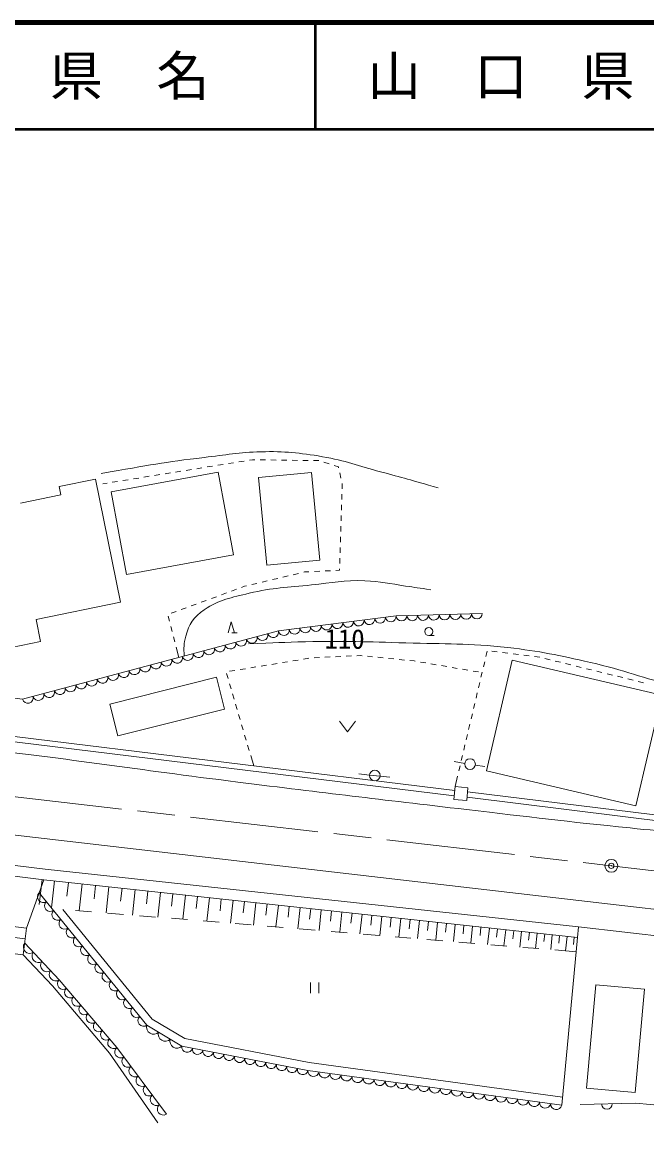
# Model space of a CAD drawing. Units: millimetres, scale not verified. Extents: x 40000 to 680000, y 20000 to 380000.
# Drawn here: x 305588 to 364000, y 275129 to 380000 of the extents above; entities that cross this region are included whole.
import ezdxf
from ezdxf.enums import TextEntityAlignment as Align

# ---------------------------------------------------------------- set-up
doc = ezdxf.new("R2010")
doc.units = ezdxf.units.MM
doc.header["$LTSCALE"] = 1000
doc.header["$PDMODE"] = 32
doc.header["$PDSIZE"] = 500
doc.linetypes.add('CHAIN', pattern=[18.5, 12, -1.5, 3.5, -1.5])
for name, color, linetype, lineweight in [('M-BGD', 7, 'Continuous', 13), ('M-BMK', 2, 'CHAIN', 13), ('M-BMK-SRVR', 3, 'Continuous', 13), ('M-TTL', 2, 'Continuous', 140), ('M-TTL-LINE', 7, 'Continuous', 50), ('M-TTL-TXT', 7, 'Continuous', 13)]:
    doc.layers.add(name, color=color, linetype=linetype, lineweight=lineweight)
doc.styles.add('ＭＳ ゴシック', font='')
doc.styles.get('ＭＳ ゴシック').set_extended_font_data('MS Gothic')

msp = doc.modelspace()

# ---------------------------------------------------------------- linework, layer by layer
at = {"layer": 'M-BGD'}
for p, q in [((325355, 338811), (324862, 338732)), ((326343, 338970), (325849, 338890)), ((327117, 339094), (326836, 339049)), ((327333, 339091), (327117, 339094)), ((328333, 339078), (327833, 339084)), ((329333, 339064), (328833, 339071)), ((330332, 339051), (329833, 339058)), ((331332, 339038), (330832, 339044)), ((332332, 339024), (331832, 339031)), ((333332, 339011), (332832, 339018)), ((334285, 338714), (333810, 338870)), ((313904, 336087), (323911, 337929)), ((318444, 337703), (317950, 337624)), ((319431, 337861), (318937, 337782)), ((320418, 338020), (319925, 337940)), ((321406, 338178), (320912, 338099)), ((322393, 338336), (321899, 338257)), ((323380, 338495), (322887, 338415)), ((324368, 338653), (323874, 338574)), ((323911, 337929), (325336, 330185)), ((327685, 337426), (332647, 337896)), ((332647, 337896), (333423, 329706)), ((335157, 338429), (334760, 338559)), ((335175, 338348), (335157, 338429)), ((335393, 337372), (335284, 337860)), ((309021, 336579), (312417, 337275)), ((312417, 337275), (314774, 325781)), ((313507, 336911), (313119, 336849)), ((314494, 337070), (314000, 336990)), ((315481, 337228), (314988, 337149)), ((316469, 337386), (315975, 337307)), ((317456, 337545), (316962, 337465)), ((328461, 329236), (327685, 337426)), ((335501, 336386), (335515, 336826)), ((335515, 336826), (335502, 336884)), ((305401, 335026), (309180, 335801)), ((309180, 335801), (309021, 336579)), ((315329, 328344), (313904, 336087)), ((335471, 335386), (335486, 335886)), ((335441, 334387), (335456, 334886)), ((335411, 333387), (335426, 333887)), ((335380, 332388), (335395, 332887)), ((335350, 331388), (335365, 331888)), ((335320, 330388), (335335, 330888)), ((325336, 330185), (315329, 328344)), ((333423, 329706), (328461, 329236)), ((335290, 329389), (335305, 329889)), ((330938, 328343), (331424, 328459)), ((331910, 328575), (331991, 328594)), ((331991, 328594), (332407, 328615)), ((332907, 328639), (333406, 328664)), ((333906, 328688), (334405, 328713)), ((334904, 328738), (335270, 328756)), ((335270, 328756), (335274, 328889)), ((326085, 327148), (326384, 327257)), ((326384, 327257), (326560, 327299)), ((327047, 327415), (327533, 327531)), ((328019, 327647), (328506, 327763)), ((328992, 327879), (329478, 327995)), ((329965, 328111), (330451, 328227)), ((323268, 326114), (323738, 326286)), ((324207, 326458), (324676, 326631)), ((325146, 326803), (325615, 326975)), ((314774, 325781), (306868, 324160)), ((320452, 325080), (320921, 325253)), ((321391, 325425), (321860, 325597)), ((322330, 325769), (322799, 325942)), ((306868, 324160), (307290, 322101)), ((319352, 323985), (319225, 324469)), ((319513, 324736), (319983, 324908)), ((319605, 323017), (319479, 323501)), ((324835, 322918), (325135, 323918)), ((325135, 323918), (325435, 322918)), ((307290, 322101), (304573, 321544)), ((319858, 322050), (319732, 322534)), ((325685, 322918), (325185, 322918)), ((343619, 322651), (344119, 322651)), ((320238, 320599), (319985, 321566)), ((348964, 320687), (349079, 321173)), ((349532, 321174), (350028, 321112)), ((350524, 321050), (351020, 320988)), ((351516, 320926), (352012, 320864)), ((327939, 319794), (328432, 319874)), ((328926, 319955), (329419, 320036)), ((329913, 320116), (330406, 320197)), ((330899, 320278), (331393, 320359)), ((331886, 320439), (332380, 320520)), ((332876, 320574), (333375, 320598)), ((333875, 320622), (334374, 320645)), ((334874, 320669), (335373, 320693)), ((335873, 320717), (336372, 320740)), ((336872, 320764), (337219, 320781)), ((337219, 320781), (337370, 320765)), ((337868, 320715), (338365, 320665)), ((338863, 320614), (339360, 320564)), ((339858, 320513), (340355, 320463)), ((340852, 320412), (341350, 320362)), ((341847, 320311), (342235, 320272)), ((342235, 320272), (342344, 320253)), ((342837, 320169), (343330, 320085)), ((343822, 320001), (344315, 319917)), ((348733, 319714), (348849, 320200)), ((349008, 309991), (351425, 320332)), ((351425, 320332), (365419, 317061)), ((352508, 320802), (353005, 320740)), ((353501, 320678), (353997, 320616)), ((354483, 320502), (354969, 320382)), ((355455, 320263), (355940, 320144)), ((356426, 320025), (356911, 319906)), ((324830, 318621), (324689, 319100)), ((324978, 319309), (325472, 319390)), ((325965, 319471), (326459, 319551)), ((326952, 319632), (327445, 319713)), ((344808, 319833), (345301, 319749)), ((345794, 319665), (346287, 319581)), ((346780, 319497), (347273, 319413)), ((347766, 319329), (348258, 319245)), ((348502, 318741), (348618, 319227)), ((357397, 319787), (357883, 319668)), ((358368, 319549), (358854, 319430)), ((359340, 319311), (359825, 319192)), ((360311, 319073), (360796, 318954)), ((361282, 318835), (361768, 318716)), ((323747, 318745), (313764, 316225)), ((324496, 315777), (323747, 318745)), ((325113, 317661), (324971, 318141)), ((348272, 317768), (348387, 318254)), ((362253, 318597), (362739, 318478)), ((363225, 318359), (363710, 318240)), ((325395, 316702), (325254, 317182)), ((348041, 316795), (348156, 317281)), ((365419, 317061), (363001, 306719)), ((313764, 316225), (314513, 313256)), ((314513, 313256), (324496, 315777)), ((325678, 315743), (325536, 316222)), ((347810, 315822), (347926, 316308)), ((325960, 314784), (325819, 315263)), ((335267, 314647), (336017, 313647)), ((336017, 313647), (336767, 314647)), ((347580, 314849), (347695, 315335)), ((301410, 313632), (346047, 308161)), ((326243, 313824), (326101, 314304)), ((347349, 313876), (347464, 314362)), ((301365, 313133), (346002, 307663)), ((326525, 312865), (326384, 313345)), ((347118, 312903), (347234, 313389)), ((326808, 311906), (326667, 312385)), ((346888, 311930), (347003, 312416)), ((327232, 310467), (326949, 311426)), ((346980, 310689), (345982, 310853)), ((346426, 309984), (346541, 310470)), ((346657, 310957), (346772, 311443)), ((347969, 310540), (348863, 310393)), ((338075, 309602), (337069, 309715)), ((338075, 309602), (339070, 309503)), ((339070, 309503), (339970, 309401)), ((346080, 308524), (346311, 309497)), ((363001, 306719), (349008, 309991)), ((346080, 308524), (345972, 307321)), ((347276, 308416), (346080, 308524)), ((347167, 307213), (347276, 308416)), ((345972, 307321), (347167, 307213)), ((347194, 307517), (371955, 304482)), ((347239, 308015), (372015, 304978)), ((286399, 306136), (361961, 297369)), ((305974, 295266), (307602, 299806)), ((307433, 299827), (307147, 297494)), ((308596, 299698), (308322, 297171)), ((309889, 299558), (309748, 298266)), ((311181, 299418), (310909, 296909)), ((312436, 299282), (312300, 298028)), ((313690, 299146), (313425, 296702)), ((314912, 299014), (314780, 297792)), ((316134, 298881), (315876, 296500)), ((317325, 298752), (317196, 297561)), ((318516, 298623), (318264, 296303)), ((319676, 298497), (319550, 297337)), ((320836, 298371), (320591, 296111)), ((321967, 298249), (321844, 297118)), ((323097, 298126), (322858, 295923)), ((324199, 298007), (324079, 296905)), ((325300, 297888), (325067, 295741)), ((312052, 296815), (310558, 296938)), ((326373, 297771), (326257, 296698)), ((327446, 297655), (327220, 295564)), ((328492, 297541), (328379, 296496)), ((329538, 297428), (329317, 295391)), ((330556, 297318), (330446, 296299)), ((331575, 297207), (331360, 295222)), ((332568, 297100), (332460, 296107)), ((333560, 296992), (333351, 295058)), ((334528, 296887), (334423, 295920)), ((361961, 297369), (406229, 292276)), ((315042, 296568), (313547, 296692)), ((318032, 296322), (316537, 296445)), ((321022, 296075), (319527, 296198)), ((324012, 295828), (322517, 295952)), ((335495, 296782), (335290, 294898)), ((336437, 296680), (336335, 295738)), ((337379, 296578), (337180, 294742)), ((338297, 296478), (338198, 295560)), ((339216, 296379), (339022, 294590)), ((340110, 296282), (340013, 295387)), ((341005, 296185), (340816, 294442)), ((341876, 296090), (341782, 295219)), ((342748, 295996), (342564, 294298)), ((343597, 295904), (343505, 295055)), ((344446, 295812), (344267, 294157)), ((305664, 292785), (305974, 295266)), ((327002, 295582), (325507, 295705)), ((329992, 295335), (328497, 295458)), ((332981, 295088), (331486, 295212)), ((335971, 294841), (334476, 294965)), ((338961, 294595), (337466, 294718)), ((345274, 295722), (345184, 294895)), ((346101, 295632), (345926, 294020)), ((346907, 295545), (346820, 294739)), ((347714, 295458), (347543, 293887)), ((348499, 295372), (348414, 294587)), ((349285, 295287), (349119, 293757)), ((350050, 295204), (349967, 294439)), ((350815, 295121), (350654, 293630)), ((351561, 295041), (351480, 294295)), ((352307, 294960), (352149, 293507)), ((353033, 294881), (352954, 294154)), ((353760, 294802), (353606, 293386)), ((354468, 294725), (354391, 294018)), ((357522, 294394), (357630, 295388)), ((357630, 295388), (387869, 291960)), ((341951, 294348), (340456, 294471)), ((344941, 294101), (343446, 294225)), ((347931, 293855), (346436, 293978)), ((350920, 293608), (349425, 293731)), ((355176, 294649), (355026, 293269)), ((355865, 294574), (355791, 293884)), ((356057, 278734), (357522, 294394)), ((356555, 294499), (356409, 293155)), ((357227, 294426), (357154, 293754)), ((353910, 293361), (352415, 293485)), ((357398, 293073), (355405, 293238)), ((332563, 290198), (332563, 289198)), ((333313, 289198), (333313, 290198)), ((359258, 289990), (358386, 280322)), ((363804, 289580), (359258, 289990)), ((362931, 279912), (363804, 289580)), ((358386, 280322), (362931, 279912))]:
    msp.add_line(p, q, dxfattribs=at)
for points in [[(294720, 318065), (305588, 316684), (329559, 323090), (340558, 324498), (348627, 324716)], [(234001, 298077), (256130, 302871), (260273, 303483), (264550, 303798), (269057, 304089), (275659, 304089), (281510, 303689), (289143, 302962), (294668, 302399), (307716, 300800), (357630, 295388)], [(234270, 297112), (256309, 301887), (260383, 302489), (264619, 302801), (269089, 303089), (275624, 303089), (281429, 302692), (289045, 301967), (294556, 301405), (307602, 299806), (357522, 294394)], [(307166, 298592), (317245, 286203), (320510, 284252), (332311, 281975), (356057, 278734)], [(235652, 292160), (245636, 294608), (253203, 296076), (258655, 296918), (263650, 297512), (269787, 297832), (275539, 297832), (282133, 297526), (289830, 297051), (300147, 295994), (305974, 295266)], [(235890, 291188), (245851, 293631), (253374, 295091), (258790, 295927), (263735, 296515), (269813, 296832), (275515, 296832), (282079, 296527), (289748, 296055), (300034, 295001), (305850, 294274)], [(309385, 297035), (317736, 286770), (320778, 284953), (332431, 282703), (356126, 279469)], [(236248, 289732), (246172, 292165), (253632, 293613), (258993, 294440), (263863, 295020), (269852, 295332), (275481, 295332), (281998, 295029), (289626, 294559), (299865, 293510), (305664, 292785)], [(305799, 293869), (309031, 290448), (314410, 284124), (319063, 277872)], [(305664, 292785), (308403, 289885), (313750, 283599), (318248, 277079)], [(357785, 278787), (362994, 278909), (369706, 278279), (370724, 275129), (378914, 275298), (380962, 278188), (382494, 292569)]]:
    msp.add_lwpolyline(points, dxfattribs=at)
for centre, radius in [((343619, 323026), 375), ((347476, 310625), 500), ((338573, 309563), 500)]:
    msp.add_circle(centre, radius, dxfattribs=at)
for centre, radius, start, end in [((337058, 324054), 504, 187.75983, 6.83378), ((338058, 324182), 504, 187.75983, 6.83378), ((339058, 324310), 504, 187.75983, 6.83378), ((340058, 324438), 504, 187.75983, 6.83378), ((341062, 324516), 504, 182.06105, 1.03527), ((342071, 324544), 504, 182.06105, 1.03527), ((343080, 324571), 504, 182.06105, 1.03527), ((344088, 324598), 504, 182.06105, 1.03527), ((345097, 324625), 504, 182.06105, 1.03527), ((346106, 324653), 504, 182.06105, 1.03527), ((347114, 324680), 504, 182.06105, 1.03527), ((348123, 324707), 504, 182.06105, 1.03527), ((329055, 322973), 517, 196.8685, 13.05651), ((330058, 323158), 504, 187.75983, 6.83378), ((331058, 323286), 504, 187.75983, 6.83378), ((332058, 323414), 504, 187.75983, 6.83378), ((333058, 323542), 504, 187.75983, 6.83378), ((334058, 323670), 504, 187.75983, 6.83378), ((335058, 323798), 504, 187.75983, 6.83378), ((336058, 323926), 504, 187.75983, 6.83378), ((325060, 321905), 517, 196.8685, 13.05651), ((326059, 322172), 517, 196.8685, 13.05651), ((327057, 322439), 517, 196.8685, 13.05651), ((328056, 322706), 517, 196.8685, 13.05651), ((321065, 320838), 517, 196.8685, 13.05651), ((322063, 321105), 517, 196.8685, 13.05651), ((323062, 321371), 517, 196.8685, 13.05651), ((324061, 321638), 517, 196.8685, 13.05651), ((317070, 319770), 517, 196.8685, 13.05651), ((318068, 320037), 517, 196.8685, 13.05651), ((319067, 320304), 517, 196.8685, 13.05651), ((320066, 320571), 517, 196.8685, 13.05651), ((313074, 318702), 517, 196.8685, 13.05651), ((314073, 318969), 517, 196.8685, 13.05651), ((315072, 319236), 517, 196.8685, 13.05651), ((316071, 319503), 517, 196.8685, 13.05651), ((310078, 317901), 517, 196.8685, 13.05651), ((311077, 318168), 517, 196.8685, 13.05651), ((312076, 318435), 517, 196.8685, 13.05651), ((306083, 316834), 517, 196.8685, 13.05651), ((307082, 317101), 517, 196.8685, 13.05651), ((308081, 317368), 517, 196.8685, 13.05651), ((309079, 317635), 517, 196.8685, 13.05651), ((307528, 298200), 533, 132.72041, 305.53839), ((308200, 297374), 533, 132.72041, 305.53839), ((308872, 296548), 533, 132.72041, 305.53839), ((309544, 295722), 533, 132.72041, 305.53839), ((310216, 294896), 533, 132.72041, 305.53839), ((306273, 293507), 596, 142.64161, 304.09634), ((310888, 294070), 533, 132.72041, 305.53839), ((307081, 292652), 596, 142.64161, 304.09634), ((311560, 293244), 533, 132.72041, 305.53839), ((312232, 292418), 533, 132.72041, 305.53839), ((307889, 291797), 596, 142.64161, 304.09634), ((312904, 291593), 533, 132.72041, 305.53839), ((308697, 290942), 596, 142.64161, 304.09634), ((313575, 290767), 533, 132.72041, 305.53839), ((309382, 290065), 519, 132.51093, 308.25637), ((310054, 289275), 519, 132.51093, 308.25637), ((314247, 289941), 533, 132.72041, 305.53839), ((314919, 289115), 533, 132.72041, 305.53839), ((310727, 288484), 519, 132.51093, 308.25637), ((315591, 288289), 533, 132.72041, 305.53839), ((311399, 287694), 519, 132.51093, 308.25637), ((316263, 287463), 533, 132.72041, 305.53839), ((312071, 286903), 519, 132.51093, 308.25637), ((312744, 286113), 519, 132.51093, 308.25637), ((316935, 286637), 533, 132.72041, 305.53839), ((313416, 285322), 519, 132.51093, 308.25637), ((317867, 286008), 652, 162.61581, 315.67578), ((318956, 285358), 652, 162.61581, 315.67578), ((314089, 284532), 519, 132.51093, 308.25637), ((320044, 284708), 652, 162.61581, 315.67578), ((321002, 284158), 501, 169.16302, 348.98739), ((314791, 283713), 560, 132.79167, 300.52054), ((315455, 282820), 560, 132.79167, 300.52054), ((321986, 283968), 501, 169.16302, 348.98739), ((322969, 283779), 501, 169.16302, 348.98739), ((323952, 283589), 501, 169.16302, 348.98739), ((324936, 283399), 501, 169.16302, 348.98739), ((325919, 283209), 501, 169.16302, 348.98739), ((316120, 281927), 560, 132.79167, 300.52054), ((326902, 283019), 501, 169.16302, 348.98739), ((327886, 282829), 501, 169.16302, 348.98739), ((328869, 282640), 501, 169.16302, 348.98739), ((329853, 282450), 501, 169.16302, 348.98739), ((330836, 282260), 501, 169.16302, 348.98739), ((331819, 282070), 501, 169.16302, 348.98739), ((316784, 281034), 560, 132.79167, 300.52054), ((332830, 281925), 522, 174.58661, 349.87001), ((333862, 281784), 522, 174.58661, 349.87001), ((334895, 281644), 522, 174.58661, 349.87001), ((335927, 281503), 522, 174.58661, 349.87001), ((336960, 281362), 522, 174.58661, 349.87001), ((337992, 281221), 522, 174.58661, 349.87001), ((339025, 281080), 522, 174.58661, 349.87001), ((317449, 280141), 560, 132.79167, 300.52054), ((340057, 280939), 522, 174.58661, 349.87001), ((341090, 280798), 522, 174.58661, 349.87001), ((342122, 280657), 522, 174.58661, 349.87001), ((343155, 280516), 522, 174.58661, 349.87001), ((344187, 280375), 522, 174.58661, 349.87001), ((345220, 280234), 522, 174.58661, 349.87001), ((346252, 280094), 522, 174.58661, 349.87001), ((318114, 279247), 560, 132.79167, 300.52054), ((347284, 279953), 522, 174.58661, 349.87001), ((348317, 279812), 522, 174.58661, 349.87001), ((349349, 279671), 522, 174.58661, 349.87001), ((350382, 279530), 522, 174.58661, 349.87001), ((351414, 279389), 522, 174.58661, 349.87001), ((352447, 279248), 522, 174.58661, 349.87001), ((353479, 279107), 522, 174.58661, 349.87001), ((354512, 278966), 522, 174.58661, 349.87001), ((318778, 278354), 560, 132.79167, 300.52054), ((355544, 278825), 522, 174.58661, 349.87001), ((360284, 278846), 500, 181.33222, 1.33222)]:
    msp.add_arc(centre, radius, start, end, dxfattribs=at)
for points, knots in [([(312966, 337804), (317562, 338605), (318809, 338865), (322586, 339306), (324665, 339548), (325825, 339787), (327917, 339839), (330176, 339896), (331455, 339751), (333684, 339379), (335845, 339018), (336996, 338530), (339112, 337961), (341217, 337394), (341884, 337206), (344491, 336471)], [0, 0, 0, 0, 1, 1, 1, 2, 2, 2, 3, 3, 3, 4, 4, 4, 5, 5, 5, 5]), ([(320741, 320733), (320671, 321508), (320700, 321880), (320878, 322582), (321167, 323722), (321621, 324398), (322598, 325054), (324055, 326032), (325108, 326195), (326814, 326604), (329052, 327141), (330366, 327138), (332654, 327380), (334589, 327584), (335677, 327852), (337621, 327767), (339127, 327702), (339958, 327500), (341450, 327283), (342369, 327149), (342666, 327105), (343800, 326919)], [0, 0, 0, 0, 1, 1, 1, 2, 2, 2, 3, 3, 3, 4, 4, 4, 5, 5, 5, 6, 6, 6, 7, 7, 7, 7]), ([(326755, 321859), (329312, 321998), (330002, 322015), (332086, 322063), (335752, 322149), (337808, 322070), (341474, 321960), (345203, 321849), (347307, 321934), (351015, 321524), (354065, 321186), (355753, 320804), (358748, 320129), (361940, 319410), (363643, 318673), (366817, 317876), (369820, 317121), (371613, 317124), (374558, 316167), (376861, 315420), (378000, 314603), (380265, 313747), (382309, 312975), (383435, 312423), (385578, 311997), (388006, 311513), (389460, 311785), (391866, 311197), (392653, 311005), (392945, 310946), (393867, 310649)], [0, 0, 0, 0, 1, 1, 1, 2, 2, 2, 3, 3, 3, 4, 4, 4, 5, 5, 5, 6, 6, 6, 7, 7, 7, 8, 8, 8, 9, 9, 9, 10, 10, 10, 10]), ([(236798, 309225), (240680, 310276), (241750, 310552), (244956, 311264), (248697, 312094), (250815, 312462), (254600, 313057), (258040, 313597), (259974, 313899), (263445, 314172), (266816, 314437), (268720, 314410), (272101, 314356), (277474, 314271), (280485, 314087), (285840, 313648), (291679, 313169), (294945, 312825), (300765, 312162), (310536, 311049), (315977, 310159), (325736, 308945), (334099, 307905), (338786, 307348), (347157, 306368), (353134, 305669), (356480, 305257), (362468, 304651), (366056, 304288), (368066, 304079), (371663, 303815), (377418, 303393), (379349, 303404), (386415, 303257)], [0, 0, 0, 0, 1, 1, 1, 2, 2, 2, 3, 3, 3, 4, 4, 4, 5, 5, 5, 6, 6, 6, 7, 7, 7, 8, 8, 8, 9, 9, 9, 10, 10, 10, 11, 11, 11, 11])]:
    msp.add_open_spline(points, degree=3, knots=knots, dxfattribs=at)
at = {"layer": 'M-BMK'}
for p, q in [((302950, 307806), (360695, 301109)), ((360695, 301109), (431319, 292870))]:
    msp.add_line(p, q, dxfattribs=at)
at = {"layer": 'M-BMK-SRVR'}
msp.add_circle((360695, 301109), 600, dxfattribs=at)
msp.add_point((360695, 301109), dxfattribs=at)
at = {"layer": 'M-TTL'}
msp.add_line((680000, 380000), (40000, 380000), dxfattribs=at)
at = {"layer": 'M-TTL-LINE'}
for p, q in [((333000, 380000), (333000, 370000)), ((40000, 370000), (680000, 370000))]:
    msp.add_line(p, q, dxfattribs=at)

# ---------------------------------------------------------------- texts
at = {"layer": 'M-BGD', "style": 'ＭＳ ゴシック'}
msp.add_text('110', height=1833, rotation=359.394, dxfattribs=at).set_placement((335728, 320870), align=Align.BOTTOM_CENTER)
at = {"layer": 'M-TTL-TXT', "style": 'ＭＳ ゴシック'}
for s, p in [('県\u3000名', (315625, 375000)), ('山\u3000口\u3000県', (350375, 375000))]:
    msp.add_text(s, height=3666, dxfattribs=at).set_placement(p, align=Align.MIDDLE_CENTER)

doc.saveas('drawing.dxf')
